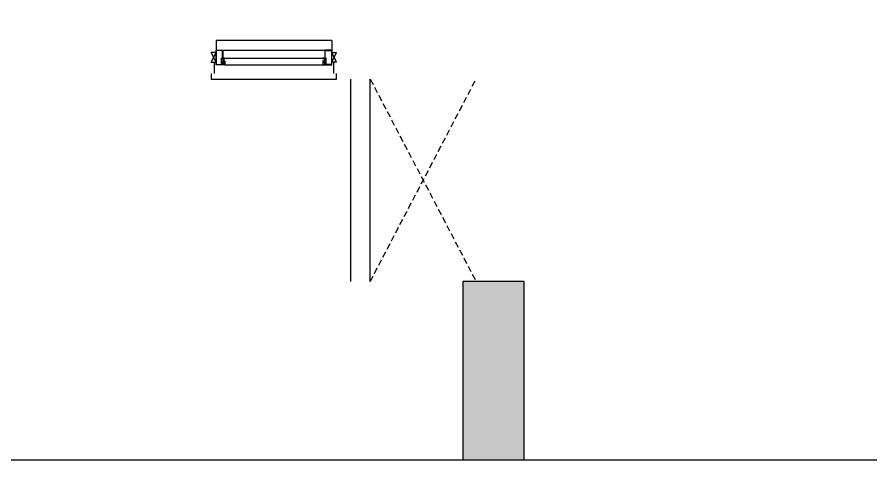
# Model space of a CAD drawing. Header units: millimetres. Extents: x 2061841 to 105821645, y -77612 to 48520811.
# Drawn here: x 105493733 to 105498165, y 48475913 to 48478210 of the extents above; entities that cross this region are included whole.
import ezdxf

# ---------------------------------------------------------------- set-up
doc = ezdxf.new("R2010")
doc.units = ezdxf.units.MM
doc.header["$LTSCALE"] = 10
doc.header["$MEASUREMENT"] = 0
doc.linetypes.add('HIDDEN2', pattern=[4.7625, 3.175, -1.5875])
for name, color, linetype in [('A-ELEV-HIDN', 54, 'HIDDEN2'), ('A-ELEV-LITE', 74, 'Continuous'), ('A-GLAZ-FRAM', 74, 'Continuous'), ('A-WALL-CILL', 140, 'Continuous'), ('A-WALL-FNSH', 8, 'Continuous'), ('AS-COLS', 2, 'Continuous'), ('PL_MASTER SITE LAYOUT_PLAN_17.08.2024_R1$0$AC-BWAL', 140, 'Continuous'), ('S-OPENING', 6, 'Continuous')]:
    doc.layers.add(name, color=color, linetype=linetype)
doc.layers.add('S-STRCOL HATCH', color=33, linetype='Continuous', lineweight=9)

# ---------------------------------------------------------------- blocks, each defined once
blk = doc.blocks.new('Win clip')
for points in [[(14, 1.1), (14, 9), (17.6, 9), (17.6, 7.8), (18.8, 7.8), (18.8, 9), (20, 9), (20, 10.2), (0, 10.2), (0, 0), (3.4, 0), (3.4, -1.2), (2, -1.2), (2, -2.4), (4.6, -2.4), (4.6, 0), (16.8, 0), (16.8, -1.2), (15.4, -1.2), (15.4, -2.4), (18, -2.4), (18, 1.1)], [(1.2, 9), (12.7, 9), (12.7, 1.1), (1.2, 1.1)]]:
    blk.add_lwpolyline(points, close=True)
at = {"layer": 'Defpoints'}
blk.add_line((28, 2.7), (22, 2.7), dxfattribs=at)
blk = doc.blocks.new('*U694')
for p, q in [((70.2, 100.2), (590, 100.2)), ((70.4, 65.5), (590.2, 65.5)), ((60, 25.2), (590, 25.2))]:
    blk.add_line(p, q)
at = {"color": 251}
for p, q in [((0, 87.7), (25, 87.7)), ((25, 87.7), (0, 37.7)), ((0, 87.7), (25, 37.7)), ((650, 87.7), (625, 87.7)), ((625, 87.7), (650, 37.7)), ((650, 87.7), (625, 37.7)), ((25, 37.7), (0, 37.7)), ((625, 37.7), (650, 37.7))]:
    blk.add_line(p, q, dxfattribs=at)
for points in [[(62.5, 70.2), (62.5, 66.7), (55, 66.7), (55, 85.4), (58.8, 85.4), (58.8, 83.7), (60, 83.7), (60, 88.5), (58.8, 88.5), (58.8, 86.8), (55, 86.8), (55, 98.9), (58.8, 98.9), (58.8, 97.2), (60, 97.2), (60, 100.2), (25, 100.2), (25, 25.2), (60, 25.2), (60, 65.5), (70, 65.5), (70, 70.2)], [(587.5, 70.2), (587.5, 66.7), (595, 66.7), (595, 85.4), (591.2, 85.4), (591.2, 83.7), (590, 83.7), (590, 88.5), (591.2, 88.5), (591.2, 86.8), (595, 86.8), (595, 98.9), (591.2, 98.9), (591.2, 97.2), (590, 97.2), (590, 100.2), (625, 100.2), (625, 25.2), (590, 25.2), (590, 65.5), (580, 65.5), (580, 70.2)], [(69, 69.2), (67.8, 69.2), (67.8, 70.2), (70, 70.2), (67.8, 70.2), (67.8, 69.2), (69, 69.2), (69, 66.7), (63.5, 66.7), (63.5, 69.2)], [(581, 69.2), (582.2, 69.2), (582.2, 70.2), (580, 70.2), (582.2, 70.2), (582.2, 69.2), (581, 69.2), (581, 66.7), (586.5, 66.7), (586.5, 69.2)]]:
    blk.add_lwpolyline(points)
for points in [[(58.8, 26.4), (26.2, 26.4), (26.2, 99), (53.8, 99), (53.8, 65.5), (58.8, 65.5)], [(591.2, 26.4), (623.8, 26.4), (623.8, 99), (596.2, 99), (596.2, 65.5), (591.2, 65.5)], [(64.7, 80.2), (64.7, 79.2), (63.5, 79.2), (64.7, 79.2), (64.7, 80.2), (62.5, 80.2)], [(585.3, 80.2), (585.3, 79.2), (586.5, 79.2), (585.3, 79.2), (585.3, 80.2), (587.5, 80.2)]]:
    blk.add_lwpolyline(points, close=True)
at = {"layer": 'A-WALL-CILL'}
blk.add_line((625, -25), (25, -25), dxfattribs=at)
blk.add_lwpolyline([(0, 145.3), (0, 175.3), (650, 175.3), (650, 145.3)], dxfattribs=at)
at = {"layer": 'A-WALL-FNSH'}
for p, q in [((14.8, 87.7), (14.8, 145.3)), ((635.2, 87.7), (635.2, 145.3)), ((25, -25), (25, 35.2)), ((625, -25), (625, 35.2))]:
    blk.add_line(p, q, dxfattribs=at)
at = {"rotation": 270}
blk.add_blockref('Win clip', (60, 100.2), dxfattribs=at)
at = {"xscale": -1, "rotation": 90}
blk.add_blockref('Win clip', (590, 100.2), dxfattribs=at)
blk = doc.blocks.new('TOWER-A TYPICAL FLOOR FRAMING PLAN N')
at = {"layer": 'S-STRCOL HATCH'}
h = blk.add_hatch(color=256, dxfattribs=at)
h.dxf.hatch_style = 1
h.paths.add_polyline_path([(102733045.7, 48573928.3), (102733365.7, 48573928.3), (102733365.7, 48574852.5), (102733045.7, 48574852.5)])
at = {"layer": 'A-ELEV-HIDN'}
for p, q in [((102732565.7, 48575903.1, 0), (102733115.7, 48574852.5, 0)), ((102732565.7, 48574852.5, 0), (102733115.7, 48575903.1, 0))]:
    blk.add_line(p, q, dxfattribs=at)
at = {"layer": 'A-ELEV-LITE'}
for p, q in [((102732465.7, 48574852.5, 0), (102732465.7, 48575903.1, 0)), ((102732565.7, 48574852.5, 0), (102732565.7, 48575903.1, 0))]:
    blk.add_line(p, q, dxfattribs=at)
at = {"layer": 'AS-COLS'}
blk.add_lwpolyline([(102733045.7, 48573927.5), (102733365.7, 48573927.5), (102733365.7, 48574852.5), (102733045.7, 48574852.5)], close=True, dxfattribs=at)
at = {"layer": 'PL_MASTER SITE LAYOUT_PLAN_17.08.2024_R1$0$AC-BWAL', "elevation": 0}
blk.add_lwpolyline([(102721339.7, 48579899.3), (102721339.6, 48573927.5), (102748009.5, 48573927.4), (102748009.5, 48585100.5), (102727400.6, 48602274.5), (102721339.8, 48602274.5), (102721339.7, 48579899.3)], dxfattribs=at)
at = {"layer": 'A-GLAZ-FRAM', "xscale": -1, "rotation": 180}
blk.add_blockref('*U694', (102731740.7, 48576077.5, 0), dxfattribs=at)

msp = doc.modelspace()

# ---------------------------------------------------------------- block references
at = {"layer": 'S-OPENING'}
msp.add_blockref('TOWER-A TYPICAL FLOOR FRAMING PLAN N', (2763000.3, -98014.7), dxfattribs=at)

doc.saveas('drawing.dxf')
